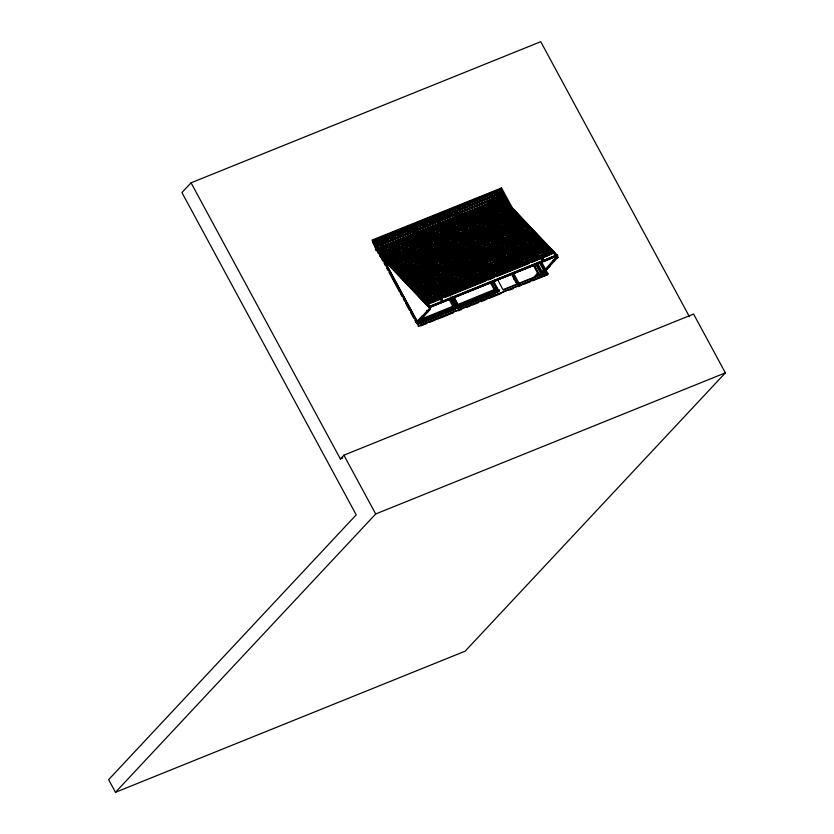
<?xml version="1.0" encoding="UTF-8"?>
<svg xmlns="http://www.w3.org/2000/svg" width="834" height="834" viewBox="0 0 834 834"><rect width="100%" height="100%" fill="white"/><g stroke="black" fill="none" stroke-linecap="round" stroke-linejoin="round"><path stroke-width="1.25" d="M376.916 250.408L376.27 250.45M427.331 312.281L427.331 311.78M429.958 309.518L429.374 306.683L429.979 307.287L557.393 255.871C556.247 255.173 556.539 255.496 557.8 257.435M556.674 255.736L557.362 256.319L556.966 255.194L429.322 306.776L429.666 308.226L429.729 307.193M556.966 255.194L429.541 306.933L430.459 308.945L429.291 307.214L429.958 307.277M504.716 200.254L503.35 199.336M503.663 199.024L503.892 200.254L377.458 251.274M376.707 249.418L503.142 198.398L557.435 255.829M549.773 264.712L550.19 265.744L543.132 273.198L542.59 272.124L557.112 256.684M550.086 265.765L549.637 264.764M554.318 261.136L553.682 259.812L554.287 260.156M554.495 260.708L554.162 260.323M428.957 307.183L426.799 304.222L554.433 252.723L556.591 255.673M430.344 306.297L377.135 250.263L376.28 250.607M556.81 256.111L557.477 256.747M380.346 255.986L508.073 203.903M381.503 257.206L509.24 205.122L500.567 189.005L372.381 240.64M382.087 257.821L509.824 205.737M383.244 259.04L510.981 206.957L384.453 258.561M383.828 259.655L511.565 207.572M385.569 261.49L513.306 209.407L514.37 211.21L386.736 262.71L514.463 210.627L514.37 211.21M387.31 263.325L515.047 211.242L490.861 221.531M388.477 264.545L516.204 212.462L389.676 264.065M390.218 266.38L517.945 214.296L391.417 265.89M391.959 268.214L519.686 216.131L393.158 267.724M392.543 268.829L520.27 216.746L520.176 217.32M393.7 270.049L521.427 217.966L394.899 269.559M394.284 270.664L522.011 218.571L515.892 221.583M395.441 271.884L523.179 219.801L396.65 271.394M396.025 272.489L523.752 220.405M397.182 273.719L524.92 221.635L398.391 273.229M397.766 274.323L525.493 222.24M398.923 275.554L526.661 223.47L400.132 275.064M399.507 276.158L527.234 224.075L527.14 224.659M400.664 277.388L528.402 225.305L401.873 276.898M401.248 277.993L528.975 225.91L530.049 227.713L402.405 279.223L530.143 227.129L530.049 227.713M402.989 279.828L530.726 227.745L531.758 229.517L404.115 281.016L531.852 228.933L531.758 229.517M404.688 281.611L532.415 229.527L514.255 237.398M408.066 285.176L535.803 233.093M409.202 286.364L536.929 234.281L410.401 285.885M409.765 286.959L537.492 234.875M410.891 288.147L538.628 236.064L412.1 287.667M411.454 288.752L539.191 236.658M412.59 289.94L540.317 237.846M413.153 290.534L540.88 238.441M414.279 291.723L542.017 239.629L415.488 291.233M414.946 291.712L415.978 293.495L543.612 241.985L543.716 241.38L542.58 240.202L414.946 291.712L415.978 293.495M416.541 294.1L544.268 242.016L545.3 243.778L418.877 294.798M417.667 295.288L545.405 243.205L545.3 243.778M418.23 295.882L545.968 243.799L547 245.561L420.565 296.581M419.356 297.071L547.094 244.987L547 245.561M421.055 298.853L548.782 246.77L422.254 298.363M422.744 300.636L550.482 248.553L423.953 300.146M423.307 301.241L551.045 249.147L552.171 250.325L424.443 302.419L423.307 301.241L428.123 299.291M425.006 303.013L552.734 250.93L553.87 252.129L426.132 304.212L425.1 302.44M426.695 304.806L426.799 304.222M441.071 298.238L440.279 299.51L441.071 300.344L442.406 299.74L441.739 298.155L442.406 299.74M440.467 298.728L440.342 299.479L441.655 298.958M509.24 205.122L382.712 256.726M518.435 215.485L518.529 214.911L390.792 266.995L395.608 265.045M542.58 240.202L543.612 241.985M542.621 257.508L543.226 259.124L541.912 259.655L541.308 258.04M549.252 247.938L549.356 247.364L421.618 299.448L424.026 298.478M550.951 249.731L551.045 249.147M552.64 251.514L552.734 250.93M554.433 252.723L539.89 259.124M507.27 205.112L502.86 200.358L503.913 199.076L499.524 190.934L500.285 190.121L507.072 202.693M556.174 255.517L503.017 199.441L556.163 255.59L556.851 255.308M557.373 256.789L557.654 255.757L503.913 199.076L502.975 199.482L498.617 191.299L499.524 190.934L373.413 242.162M378.177 251.295L504.612 200.275L505.769 201.463L379.23 253.056M504.612 200.275L484.033 209.073M430.5 308.882L416.739 323.613M557.936 257.383L557.268 258.144L557.737 257.581M537.503 272.864L538.284 272.541L535.011 276.857M453.529 215.558L454.53 213.66L456.375 217.069M514.025 278.118L514.213 278.963L514.912 278.243M554.474 260.406L553.901 260.646M541.485 257.821L542.152 257.404M486.295 206.008L488.943 203.173M539.911 275.606L534.531 265.306M191.059 182.813L181.948 192.56L356.212 514.849L108.629 779.644L115.467 792.3L465.143 651.187L725.371 372.861L693.586 314.064L343.9 455.176L340.376 458.95L191.059 182.813L540.745 41.7L689.426 316.701M413.716 231.164L376.614 246.364L375.717 245.467L378.177 250.012M414.467 231.56L415.176 230.81M454.978 211.805L455.687 211.044L459.972 218.956M458.929 210.21L498.899 193.603L507.458 209.428M492.727 197.272L494.353 195.531M499.91 189.579L501.515 187.869L513.796 210.575M479.863 213.16L482.511 210.324M486.92 205.612L494.864 197.105M498.19 194.364L498.899 193.603M374.695 246.541L501.453 195.177L500.546 193.498L373.788 244.873M488.015 207.103L494.187 200.494M486.514 210.564L491.685 205.028M493.415 203.183L496.866 199.493M503.767 199.045L501.901 195.99L375.144 247.364M503.017 199.441L503.705 199.19M503.361 199.67L503.913 199.076M422.244 316.086L422.911 317.108L422.212 316.107L416.229 322.404L416.969 322.091M426.758 311.197L427.373 310.832L427.081 311.822L427.123 310.905M416.427 322.383L429.833 308.048L429.531 306.943M427.342 311.635L427.508 312.302M416.75 323.279L416.583 322.028L417.354 321.809M422.087 318.025L421.337 317.149L422.16 318.004L430.219 309.372L429.646 308.288M456.886 308.57L458.293 307.058L418.824 322.987L417.761 324.124L499.086 291.306L493.582 281.131M457.626 304.608L494.145 289.638L497.001 289.523L495.792 287.282M456.417 306.464L452.101 298.468M457.678 305.39L495.709 289.815L491.403 281.85M457.814 305.922L452.831 296.789L458.585 307.36L457.929 306.141M458.273 307.694L459.815 306.443L499.285 290.513L498.826 289.669L496.97 290.336L457.501 306.266L498.826 289.669M499.285 290.513L497.877 292.025L458.408 307.944M537.836 267.089L538.347 266.744L537.68 267.141M531.894 279.38L538.284 272.541M539.734 275.804L538.816 274.115L536.679 276.408M548.386 266.046L556.778 257.039M548.647 265.942L549.012 266.817M542.736 272.27L542.757 270.998L542.788 272.426C543.789 275.116 544.487 272.416 543.174 273.125L557.164 258.206L556.726 256.997M541.589 274.626L542.298 273.865L536.794 263.69M532.634 280.808L547.052 274.991L548.053 273.927L541.318 261.48M115.467 792.3L375.696 513.973L725.371 372.861M557.112 258.175L556.632 257.133M536.116 276.231L538.816 274.115M543.226 270.956L544.06 270.633M514.317 278.89L513.984 278.139M456.532 306.672L457.199 307.892L458.533 307.35M457.199 307.892L451.965 298.551M493.582 282.653L494.572 285.03M515.746 281.006L515.829 281.35M538.368 266.817L537.43 267.109L538.545 266.432M441.019 298.197L441.165 298.197M501.557 187.952L372.131 240.077L418.658 326.136L548.053 273.927M500.285 190.121L372.423 241.62L373.653 243.903M372.798 242.068L499.222 191.049L500.129 192.706L373.695 243.726M372.464 242.423L498.899 191.403M374.57 243.601L499.795 193.061M373.455 244.226L455.687 211.044M374.299 244.122L455.333 211.419L458.387 217.08M374.122 244.518L500.546 193.498M376.509 245.144L380.064 243.705M382.431 242.757L387.174 240.838M390.729 239.4L394.284 237.971M399.027 236.053L402.582 234.625M407.326 232.707L410.881 231.268M423.922 226.014L427.456 224.586M429.812 223.637L435.692 221.26M438.048 220.312L443.938 217.935M446.294 216.986L452.184 214.609M375.029 246.197L501.453 195.177M419.314 233.405L416.864 228.86L417.73 229.777L453.884 215.182M375.467 247.01L501.901 195.99M375.164 249.168L502.808 197.668L376.04 249.043M376.488 249.908L437.902 225.128M440.31 224.158L494.489 202.287M496.897 201.317L502.923 198.888M376.071 250.721L377.135 250.263L373.246 243.08M377.677 250.805L504.101 199.785M379.272 251.347L386.496 248.428M388.905 247.458L394.93 245.029M397.338 244.06L429.844 230.935M432.252 229.965L438.277 227.536M440.686 226.567L473.191 213.441M475.599 212.472L481.625 210.043M378.125 252.973L505.769 201.463M378.709 253.588L506.342 202.078M381.013 253.182L390.646 249.293M393.054 248.323L399.069 245.894M401.477 244.925L433.993 231.8M436.401 230.83L442.416 228.401M444.824 227.432L477.34 214.307M480.957 212.847L485.774 210.908M488.182 209.939L494.197 207.51M496.605 206.53L506.238 202.652M379.866 254.797L507.499 203.287L380.971 254.891M381.545 255.506L394.795 250.158M397.203 249.189L403.229 246.76M405.637 245.78L438.142 232.665M441.759 231.206L446.576 229.267M448.984 228.287L454.999 225.858M457.407 224.888L489.923 211.773M492.331 210.793L498.346 208.364M500.754 207.395L507.979 204.476M383.296 257.331L389.311 254.902M391.719 253.932L398.944 251.024M402.561 249.564L407.378 247.615M409.786 246.645L415.801 244.216M418.209 243.247L444.699 232.55M447.107 231.581L450.725 230.121M453.133 229.152L459.148 226.723M461.556 225.753L494.072 212.628M496.48 211.659L500.087 210.199M504.904 208.26L508.521 206.801M385.037 259.166L411.527 248.48M413.935 247.51L419.95 245.081M422.358 244.101L454.874 230.987M458.481 229.527L463.297 227.588M465.706 226.619L471.731 224.179M474.139 223.21L498.221 213.494M387.977 260.521L415.676 249.345M419.283 247.886L424.099 245.936M426.508 244.967L432.533 242.538M434.941 241.568L459.023 231.852M462.63 230.392L467.447 228.443M469.855 227.473L475.88 225.044M478.289 224.075L510.794 210.95M389.718 262.356L393.335 260.896M395.743 259.927L428.249 246.801M430.657 245.832L436.682 243.403M439.091 242.433L471.596 229.308M474.004 228.339L480.03 225.91M482.438 224.94L488.453 222.511M395.076 262.731L389.051 265.16L516.788 213.077L509.47 216.569M399.893 260.781L432.398 247.667M437.214 245.717L440.832 244.268M443.24 243.288L449.255 240.859M451.663 239.89L484.179 226.775M486.587 225.795L492.613 223.366M495.021 222.397L507.062 217.538M404.042 261.647L410.057 259.218M412.465 258.248L444.981 245.123M447.389 244.153L453.415 241.724M455.823 240.755L488.328 227.63M490.736 226.66L496.762 224.231M499.17 223.262L508.803 219.373M512.41 217.914L517.226 215.975M393.742 268.339L405.783 263.481M408.191 262.512L414.217 260.083M416.625 259.103L457.564 242.59M459.972 241.61L465.987 239.181M468.395 238.211L494.885 227.526M497.293 226.556L500.911 225.097M503.319 224.127L509.334 221.688M511.742 220.718L518.967 217.81M396.692 269.684L412.34 263.367M414.748 262.397L418.366 260.938M420.774 259.968L426.789 257.539M429.197 256.57L455.687 245.874M458.095 244.904L461.713 243.445M464.121 242.475L470.136 240.046M472.544 239.077L499.034 228.391M501.442 227.411L513.483 222.553M398.433 271.519L416.489 264.232M418.897 263.263L430.938 258.404M433.346 257.435L459.836 246.739M462.244 245.769L474.285 240.911M476.694 239.942L503.183 229.246M505.592 228.276L511.617 225.847M514.025 224.878L523.658 220.989M398.965 273.844L420.638 265.097M423.046 264.128L435.087 259.27M437.496 258.29L463.985 247.604M466.394 246.635L472.419 244.206M474.827 243.226L486.868 238.368M489.277 237.398L515.766 226.712M518.175 225.733L525.399 222.824M400.706 275.679L404.323 274.219M409.14 272.27L424.787 265.963M427.196 264.983L433.221 262.554M435.629 261.584L447.67 256.726M450.079 255.757L462.119 250.898M464.528 249.919L476.568 245.06M478.977 244.091L491.017 239.233M493.426 238.263L517.507 228.547M522.324 226.598L525.941 225.138M402.447 277.513L408.472 275.084M410.881 274.105L437.37 263.419M439.779 262.449L463.86 252.733M467.478 251.274L480.718 245.926M483.126 244.956L489.151 242.527M491.56 241.558L503.6 236.689M506.009 235.72L520.458 229.892M526.473 227.463L528.881 226.494M405.397 278.858L441.52 264.284M443.928 263.304L449.953 260.875M452.362 259.906L464.402 255.048M466.811 254.078L484.867 246.791M487.275 245.822L493.301 243.382M495.709 242.413L528.214 229.298M410.703 279.182L416.729 276.752M419.137 275.783L460.076 259.259M462.484 258.29L497.398 244.195M499.806 243.226L503.423 241.766M505.831 240.797L511.847 238.368M534.104 231.31L406.377 283.393L412.392 280.964M414.8 279.995L420.826 277.566M423.234 276.596L447.316 266.88M450.933 265.421L455.75 263.471M458.158 262.502L464.173 260.072M466.581 259.103L499.097 245.978M501.505 245.008L507.52 242.579M509.928 241.61L534.01 231.894M410.474 284.206L414.091 282.747M418.908 280.808L439.372 272.551M441.78 271.571L459.847 264.284M462.255 263.315L468.281 260.886M470.689 259.916L482.73 255.058M485.138 254.078L503.194 246.791M505.602 245.822L511.628 243.392M514.036 242.423L526.077 237.565M528.485 236.585L534.5 234.156M410.964 286.479L416.99 284.05M419.398 283.08L426.622 280.161M429.03 279.192L435.046 276.763M437.454 275.783L478.393 259.27M480.801 258.29L486.827 255.861M489.235 254.891L515.725 244.206M518.133 243.236L521.75 241.777M524.159 240.807L527.766 239.348M532.582 237.398L536.199 235.939M412.663 288.262L418.678 285.833M425.903 282.914L430.719 280.975M433.127 280.005L439.153 277.566M441.561 276.596L474.066 263.481M476.475 262.512L482.5 260.083M484.908 259.103L517.414 245.988M519.822 245.019L525.847 242.59M533.072 239.671L537.888 237.721M413.789 289.45L540.224 238.43M414.352 290.044L434.827 281.788M437.235 280.808L443.25 278.379M445.658 277.409L457.699 272.551M460.107 271.582L478.174 264.295M480.582 263.315L486.597 260.886M489.005 259.916L501.046 255.058L497.398 248.178M503.455 254.089L529.944 243.392M532.353 242.423L539.577 239.514M417.25 291.347L436.516 283.57M440.133 282.111L444.949 280.172M447.358 279.192L453.373 276.763M455.781 275.793L488.297 262.679M493.113 260.729L496.72 259.27M499.128 258.3L505.154 255.871M507.562 254.902L531.644 245.186M536.46 243.236L540.067 241.777M416.083 292.88L543.716 241.38M418.949 293.12L449.046 280.975M451.455 280.005L457.48 277.576M459.888 276.607L492.394 263.481M494.802 262.512L500.827 260.083M503.236 259.113L535.741 245.988M538.149 245.019L544.175 242.59M420.638 294.913L424.256 293.453M426.664 292.473L453.154 281.788M455.562 280.818L461.577 278.389M463.985 277.42L467.603 275.96M470.011 274.991L476.026 272.551M478.435 271.582L504.924 260.896M507.333 259.927L519.374 255.068M521.782 254.089L545.863 244.372M425.945 295.236L419.929 297.665L547.657 245.582L540.338 249.074M430.761 293.287L463.277 280.172M465.685 279.202L471.7 276.773M474.108 275.793L506.624 262.679M511.44 260.729L515.047 259.28M517.455 258.3L523.481 255.871M525.889 254.902L537.93 250.044M426.435 297.498L428.843 296.529M434.868 294.1L467.374 280.985M469.782 280.005L475.807 277.576M478.216 276.607L510.721 263.492M513.129 262.522L519.155 260.083M521.563 259.113L539.619 251.826M542.027 250.857L548.053 248.428M430.532 298.322L442.573 293.464M444.981 292.494L451.006 290.065M453.415 289.096L479.904 278.4M482.313 277.43L485.92 275.971M488.328 275.001L494.353 272.572M496.762 271.603L523.252 260.906M525.66 259.937L537.701 255.079M544.925 252.16L549.742 250.221M425.642 301.939L552.077 250.919M426.205 302.534L429.823 301.074M433.43 299.614L438.246 297.675M440.654 296.696L446.68 294.266M449.088 293.297L481.604 280.182M484.012 279.202L490.027 276.773M492.435 275.804L524.951 262.689M528.558 261.23L533.374 259.28M535.782 258.311L541.808 255.882M544.216 254.912L551.441 251.993M426.237 303.628L553.87 252.129M429.103 303.826L442.354 298.489M444.762 297.509L450.777 295.08M453.185 294.11L485.701 280.995M488.109 280.016L494.124 277.586M496.532 276.617L529.048 263.502M531.456 262.533L537.482 260.093M541.12 258.811L542.496 258.259L543.226 259.124M429.01 306.558L556.643 255.058M429.291 307.339L556.862 255.861M556.935 255.579L557.821 256.924M538.806 266.411L537.701 266.859L535.876 263.481M514.401 277.42L513.661 278.295M516.309 281.517L515.579 281.809L516.173 281.173L512.827 274.991L512.232 275.616L517.434 285.228M538.722 272.603L537.951 273.708L533.187 264.889M543.58 270.831L544.55 271.467L543.205 271.165M445.45 310.613L447.795 309.664M458.147 305.661L460.504 304.723M466.394 302.335L468.75 301.397M417.698 322.331L457.835 306.214L416.5 322.81M537.607 274.084L538.389 273.761L533.604 264.91M543.601 272.718L543.059 271.999M542.298 273.865L503.027 289.711L497.533 279.536M419.721 323.8L455.479 309.372M459.054 307.934L494.802 293.505M503.517 289.992L540.401 275.105M420.857 325.906L426.872 323.488M429.27 322.518L435.285 320.089M437.683 319.12L453.31 312.813M458.116 310.873L461.723 309.424M466.529 307.475L470.136 306.026M472.544 305.056L478.549 302.627M480.957 301.658L486.962 299.239M489.37 298.27L501.39 293.412M509.803 290.023L513.4 288.564M518.216 286.625L521.813 285.165M524.221 284.196L530.226 281.777M340.376 458.95L342.784 457.981M498.576 191.351L499.368 191.028L503.757 199.17M498.972 191.528L502.266 197.637M502.839 200.441L503.746 200.077M418.063 326.157L545.936 274.688L539.15 262.116M538.337 266.786L537.617 267.047L541.756 274.709M416.083 321.153L416.896 321.622L454.436 306.464L450.11 298.478M497.731 198.565L496.835 197.668L499.92 203.36M423.411 300.647L424.537 301.835M509.063 206.905L530.33 229.329M532.102 231.195L553.349 253.703M507.916 215.078L496.418 202.943L495.615 203.287L534.552 244.279M509.689 216.923L546.843 256.069L546.051 256.382L536.325 246.124M452.028 237.617L440.529 225.503L439.737 225.826L478.664 266.817M453.8 239.473L490.955 278.608L490.173 278.931L482.208 270.539M425.288 290.941L384.589 248.073L383.796 248.396L424.496 291.254M427.06 292.786L435.014 301.189L434.233 301.501L426.268 293.109M380.544 254.818L383.192 257.706M409.807 285.635L412.455 288.522M377.875 252.619L429.833 307.329M379.533 255.225L429.176 307.6L557.654 255.746L557.081 255.152M379.48 255.381L429.739 308.194M503.892 200.254L503.392 199.555L502.454 200.035L498.659 192.862M427.415 311.718L426.883 311.165M543.143 272.04L543.476 272.655M548.522 265.785L549.033 266.724M516.246 215.099L519.301 220.76M520.52 223.022L521.75 225.284M522.97 227.546L526.025 233.197M529.694 239.983L531.529 243.382M533.979 247.906L537.649 254.693M501.015 189.829L510.898 208.104M512.754 211.534L514.599 214.963M518.31 221.823L521.396 227.536M522.637 229.819L525.722 235.532M528.193 240.098L531.279 245.811M534.99 252.671L538.691 259.52L535.074 252.785M539.932 261.803L547.052 274.991M499.691 190.861L500.588 192.518M503.215 199.263L502.443 197.867M509.293 212.826L513.567 220.739M514.797 223.001L516.621 226.389M518.456 229.777L520.906 234.302M522.741 237.69L527.63 246.739M530.07 251.263L533.135 256.914M520.604 235.23L521.844 237.513M520.395 235.188L521.688 237.565M530.268 253.442L531.498 255.725M498.805 195.49L506.749 210.189M508.031 212.753L510.418 216.976M511.638 219.227L521.542 237.732M523.867 241.839L526.921 247.489M530.111 253.588L534.26 261.052M535.636 263.805L541.61 274.845M497.241 196.355L499.691 200.869M500.911 203.131L503.965 208.781M505.196 211.044L506.415 213.306M511.909 223.481L513.139 225.743M514.359 228.005L516.194 231.393M518.029 234.781L521.698 241.568M524.138 246.093L525.357 248.355M526.588 250.607L528.422 254.005M498.972 200.858L500.202 203.142M501.151 205.644L502.996 209.053M504.851 212.472L506.697 215.891M507.927 218.174L509.772 221.594M511.628 225.013L513.473 228.422M519.019 238.68L520.864 242.1M522.094 244.372L523.325 246.655M524.565 248.939L528.871 256.914M492.425 195.927L495.615 201.838L494.823 202.162L491.633 196.251M482.198 215.182L483.428 217.476M488.995 227.765L492.091 233.489M495.803 240.348L500.129 248.355M503.84 255.225L506.936 260.938M513.734 273.521L519.301 283.821M481.208 216.173L485.503 224.117M486.733 226.389L492.258 236.606M493.478 238.868L494.708 241.141M497.773 246.822L500.848 252.493M503.298 257.028L506.363 262.71M509.438 268.381L510.669 270.654M512.503 274.052L518.029 284.269M483.584 220.895L485.179 223.856M480.134 216.256L481.875 219.478M482.459 220.551L483.522 222.522M486.274 227.599L488.13 231.028M489.36 233.311L491.216 236.741M493.686 241.318L494.927 243.601M503.58 259.614L509.762 271.05M459.638 209.449L474.911 237.711M476.746 241.099L481.635 250.148M484.7 255.798L488.359 262.585M490.809 267.099L495.083 275.022M461.796 222.344L464.246 226.869M468.52 234.781L473.41 243.83M479.529 255.131L484.418 264.18M486.858 268.694L489.912 274.344M459.617 219.332L460.837 221.594M462.057 223.856L463.277 226.118M466.342 231.769L467.561 234.031M468.781 236.293L470.001 238.555M475.505 248.73L478.56 254.38M481.009 258.905L482.229 261.157M487.734 271.331L489.568 274.73M493.228 281.506L498.117 290.555M458.22 220.478L460.066 223.887M461.911 227.296L463.141 229.569M464.986 232.978L466.821 236.387M468.051 238.66L473.587 248.897M474.817 251.17L477.892 256.851M480.957 262.533L485.878 271.623M488.338 276.169L490.183 279.578M493.509 286.771L495.354 290.19M454.509 216.329L456.365 219.769M458.22 223.199L460.076 226.639M461.317 228.933L463.172 232.363M465.038 235.803L466.894 239.233M468.135 241.526L481.135 265.587M482.375 267.87L483.616 270.164M490.423 282.768L494.145 289.638M436.536 218.477L439.726 224.398L438.934 224.711L435.744 218.8M459.357 305.598L459.815 306.443M417.73 229.777L419.585 233.207M423.297 240.088L425.163 243.518M430.73 253.828L431.97 256.121M437.548 266.432L439.403 269.862M441.884 274.449L443.74 277.889M444.981 280.172L446.211 282.465M447.451 284.759L448.692 287.052M449.933 289.335L451.788 292.776M454.269 297.363L458.033 305.015L453.738 297.06M423.005 240.223L425.465 244.779M429.771 252.733L431.605 256.142M436.526 265.233L438.986 269.778M441.447 274.323L442.666 276.596M443.897 278.869L445.742 282.278M447.587 285.697L452.508 294.788M416.458 229.454L420.784 237.44L416.416 229.444M426.341 247.708L427.571 249.992L426.289 247.708M428.801 252.275L430.657 255.704M432.512 259.124L434.358 262.554L432.46 259.124M435.598 264.837L438.684 270.539L435.546 264.826M442.385 277.388L444.23 280.818L442.333 277.388M449.787 291.087L451.642 294.517M449.745 291.076L451.59 294.506M416.145 229.788L418.001 233.207M455.03 301.699L456.261 303.983M415.071 229.986L416.917 233.405M418.772 236.835L421.858 242.538M425.559 249.387L428.03 253.953M432.346 261.949L434.816 266.515M436.672 269.935L438.517 273.364M443.459 282.497L445.929 287.052M449.63 293.902L450.86 296.185M414.936 230.059L416.791 233.489M418.637 236.908L421.723 242.621M427.279 252.89L428.52 255.173M436.536 270.018L440.237 276.867M443.323 282.57L445.794 287.136M414.008 229.256L417.709 236.105M418.949 238.388L420.795 241.818M425.736 250.951L427.581 254.37M432.523 263.502L434.378 266.932M438.069 273.781L439.935 277.201M447.952 292.046L449.807 295.465M451.038 297.748L455.979 306.881M421.118 244.852L413.257 230.32L412.569 231.852L412.111 231.008M422.348 247.135L427.905 257.404M429.135 259.687L434.691 269.955M437.162 274.522L440.863 281.371M443.323 285.926L444.564 288.21M445.794 290.493L447.649 293.922M413.184 232.999L426.82 258.206M428.05 260.5L429.917 263.93M431.772 267.37L434.253 271.957M437.965 278.827L442.301 286.844M443.542 289.137L447.253 296.007M449.119 299.448L452.831 306.318L454.436 306.464L453.623 306.005L416.854 320.829L416.896 321.622L382.472 257.967M380.596 241.057L384.234 247.813M379.804 241.37L382.837 247.01M418.366 322.143L418.824 322.987M376.155 245.519L376.593 246.332M395.65 283.31L396.89 285.624M412.382 314.251L413.622 316.555M343.9 455.176L375.696 513.973M512.983 211.867L514.828 215.276M516.048 217.549L519.123 223.231M520.343 225.503L521.573 227.776M522.803 230.048L525.868 235.73M528.318 240.275L531.383 245.957M539.973 261.876L546.729 274.376M512.003 211.836L515.089 217.549M518.79 224.409L520.645 227.838M523.106 232.405L524.961 235.834M528.662 242.694L534.834 254.12M536.064 256.403L537.92 259.833M505.654 204.205L508.125 208.771M512.441 216.777L514.297 220.207M515.527 222.49L517.382 225.92M519.228 229.35L525.399 240.776M529.715 248.772L532.801 254.485M537.732 263.627L544.519 276.2M374.883 246.186L378.584 253.046M379.824 255.329L382.91 261.042M384.14 263.325L385.371 265.608M386.611 267.891L387.841 270.185M389.071 272.468L399.559 291.89M400.8 294.173L402.03 296.456M403.26 298.739L404.5 301.022M405.731 303.305L409.431 310.165M410.662 312.448L413.747 318.161M414.988 320.444L416.218 322.727M554.276 260.969L554.183 260.51M512.795 275.449L513.056 276.023L512.806 275.418M385.089 260.302L384.995 260.875L512.722 208.792L385.089 260.302M405.908 282.226L405.814 282.799L533.541 230.716L405.908 282.226M407.607 284.008L407.503 284.582L535.24 232.498L407.607 284.008M416.854 320.829L384.047 260.114L416.875 320.829M553.818 259.812L553.286 260.156L553.818 259.812M513.754 278.149L514.213 278.994L513.702 278.275M425.1 245.425L423.255 242.006L425.048 245.425M446.701 285.384L445.471 283.101L446.649 285.374"/></g></svg>
